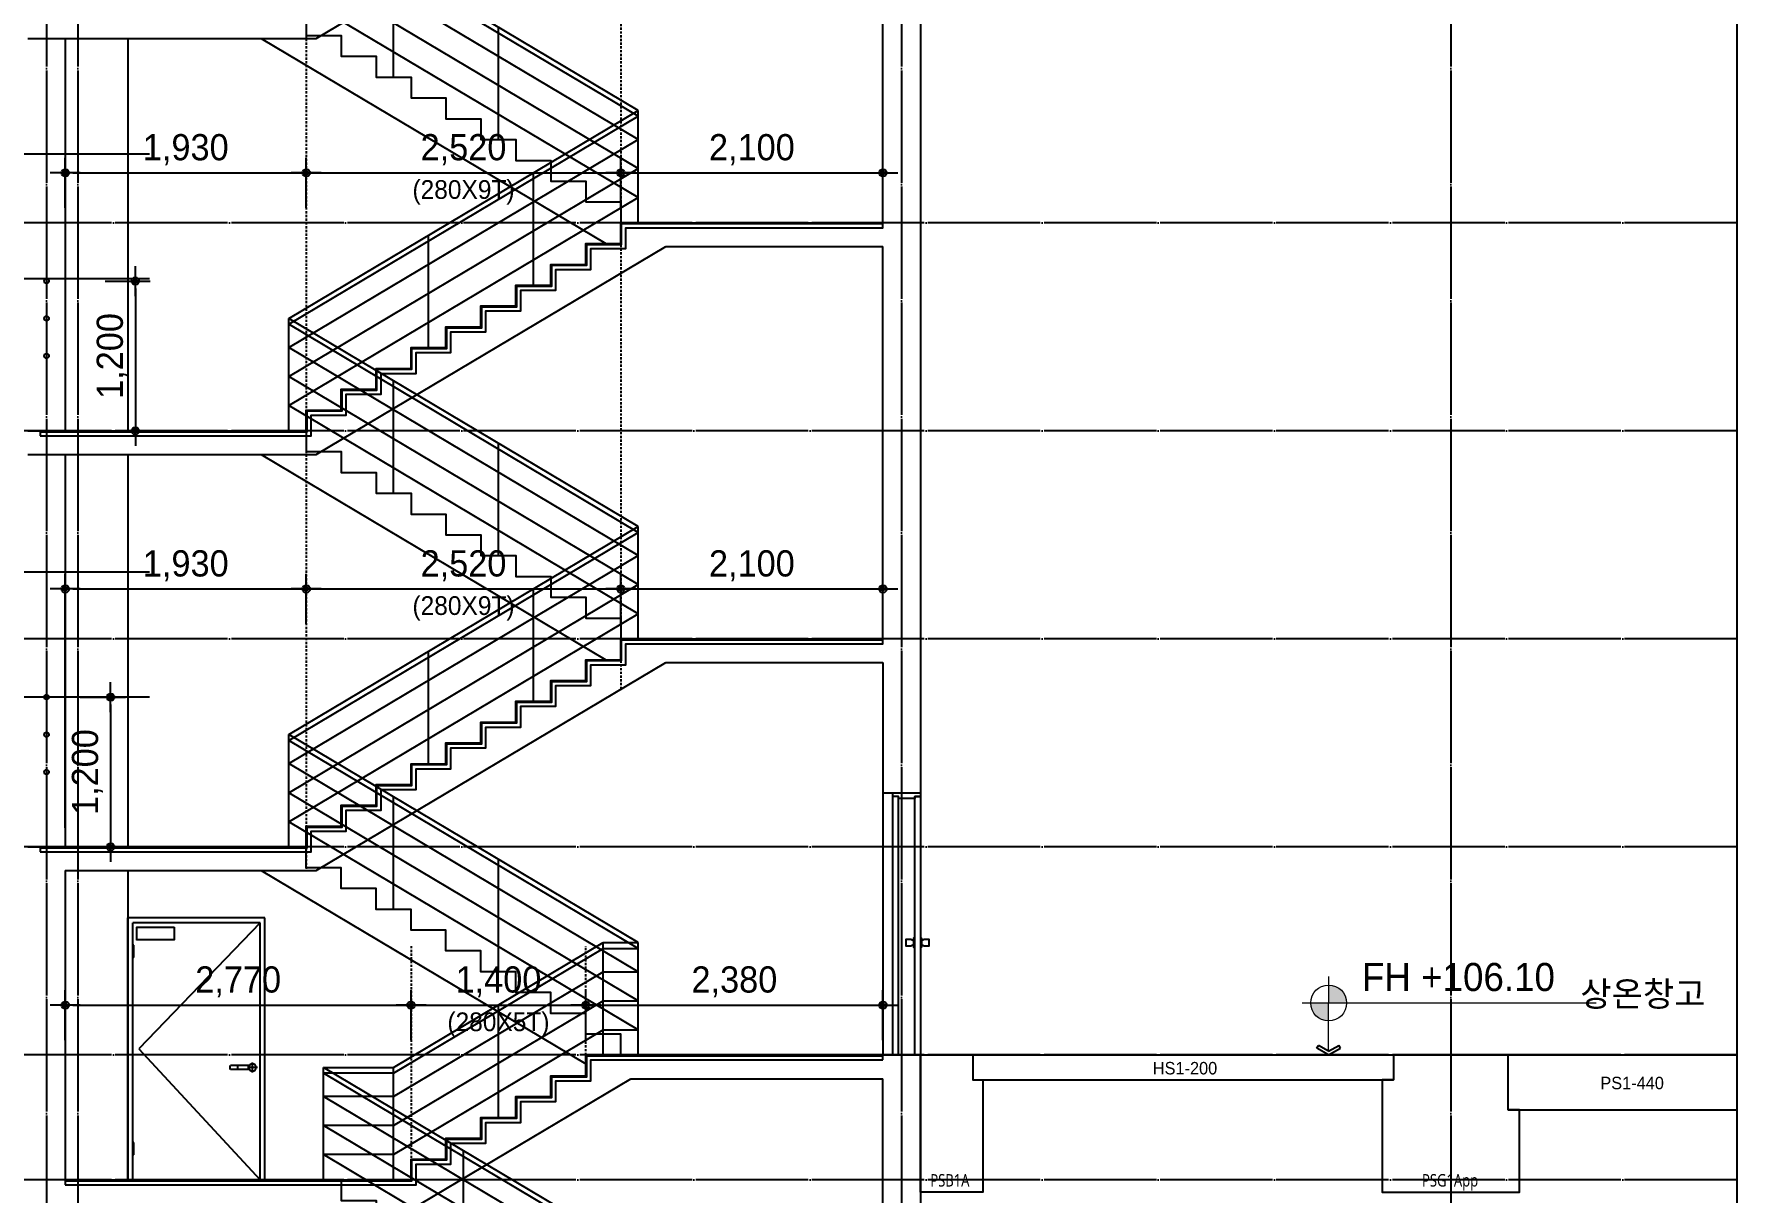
# Model space of a CAD drawing. Header units: millimetres. Extents: x 11948722 to 13111668, y -10771712 to -10232988.
# Drawn here: x 12331905 to 12345546, y -10492809 to -10483525 of the extents above; entities that cross this region are included whole.
import ezdxf
from ezdxf.enums import TextEntityAlignment as Align

# ---------------------------------------------------------------- set-up
doc = ezdxf.new("R2010")
doc.units = ezdxf.units.MM
doc.header["$LTSCALE"] = 150
doc.header["$MEASUREMENT"] = 0
doc.linetypes.add('CEN', pattern=[6.2, 6, -0.1, 0, -0.1])
doc.linetypes.add('Xref-계단단면도$0$H', pattern=[1, 0.6, -0.4])
doc.layers.get('0').update_dxf_attribs({"linetype": 'CONTINUOUS'})
doc.layers.get('Defpoints').update_dxf_attribs({"color": 117, "linetype": 'CONTINUOUS'})
for name, color, linetype in [('A-DOOR', 4, 'CONTINUOUS'), ('A-ELE-8', 8, 'CONTINUOUS'), ('A-중심선', 10, 'CEN'), ('CON-C', 2, 'CONTINUOUS'), ('ELE-06', 6, 'CONTINUOUS'), ('ELE-8', 8, 'CONTINUOUS'), ('WIN 6', 4, 'CONTINUOUS'), ('Xref-계단단면도$0$3 dim0', 7, 'CONTINUOUS'), ('Xref-계단단면도$0$A-CEIL', 6, 'CONTINUOUS'), ('Xref-계단단면도$0$A-DIM', 7, 'CONTINUOUS'), ('Xref-계단단면도$0$A-TEX-SYM', 3, 'CONTINUOUS'), ('Xref-계단단면도$0$DIM', 7, 'CONTINUOUS')]:
    doc.layers.add(name, color=color, linetype=linetype)
doc.layers.add('Xref-계단단면도$0$박스', color=6, linetype='CONTINUOUS', lineweight=15)
doc.styles.get("Standard").update_dxf_attribs({"font": 'NanumGothic.ttf'})
doc.styles.add('Xref-계단단면도$0$나눔고딕 Se', font='')
doc.styles.add('Xref-계단단면도$0$돋움', font='')
doc.styles.add('맑은고딕', font='malgun.ttf')
doc.styles.get('Xref-계단단면도$0$나눔고딕 Se').set_extended_font_data('Dotum')
doc.styles.get('Xref-계단단면도$0$돋움').set_extended_font_data('Dotum')
doc.dimstyles.new('Xref-계단단면도$0$A1-100', dxfattribs={"dimtxt": 3, "dimasz": 1, "dimexe": 2, "dimexo": 2, "dimgap": 1, "dimtad": 1, "dimdec": 0, "dimzin": 12, "dimdsep": 46, "dimlunit": 6, "dimtxsty": 'Xref-계단단면도$0$나눔고딕 Se', "dimblk1": 'Xref-계단단면도$0$DIMDOT', "dimblk2": 'Xref-계단단면도$0$DIMDOT', "dimsah": 1, "dimcen": -1, "dimdle": 2, "dimclrd": 256, "dimclre": 256, "dimclrt": 3, "dimadec": 0, "dimazin": 0, "dimtfac": 1, "dimtdec": 0, "dimtix": 1, "dimtmove": 2, "dimatfit": 3, "dimldrblk": 'Xref-계단단면도$0$DIMDOT', "dimfxl": 1, "dimtvp": 1, "dimtolj": 1, "dimtzin": 12, "dimlwd": -1, "dimlwe": -1, "dimarcsym": 0})

# ---------------------------------------------------------------- blocks, each defined once
blk = doc.blocks.new('A$C52377B3B')
at = {"layer": 'ELE-8', "ltscale": 300}
for p, q in [((-1100, 2100), (0, 2100)), ((-1100, 0), (-1100, 2100)), ((-1060, 2060), (-90, 1050)), ((-1060, 2060), (-40, 2060)), ((-1060, 0), (-1060, 2060)), ((-40, 0), (-40, 2060)), ((0, 0), (0, 2100)), ((-50, 1880), (-40, 1880)), ((-50, 1780), (-50, 1880)), ((-50, 1780), (-40, 1780)), ((-90, 1050), (-1060, 0)), ((-1040, 900), (-960, 900)), ((-1000, 860), (-1000, 940)), ((-974, 915), (-824, 915)), ((-974, 885), (-824, 885)), ((-50, 300), (-40, 300)), ((-50, 200), (-50, 300)), ((-50, 200), (-40, 200)), ((-1100, 0), (0, 0))]:
    blk.add_line(p, q, dxfattribs=at)
blk.add_lwpolyline([(-372, 2023), (-372, 1924, 0.414214), (-371, 1923), (-72, 1923, 0.414214), (-72, 1924), (-72, 2023, 0.414214), (-72, 2023), (-371, 2023, 0.414214)], format="xyb", close=True, dxfattribs=at)
blk.add_circle((-1000, 900), 30, dxfattribs=at)
for start, end in [(150, 210), (330, 30)]:
    blk.add_arc((-850, 900), 30, start, end, dxfattribs=at)
blk = doc.blocks.new('Xref-계단단면도$0$DIMDOT')
at = {"color": 0}
blk.add_line((-2, 0), (2, 0), dxfattribs=at)
for radius in [0.5, 0.25]:
    blk.add_circle((0, 0), radius, dxfattribs=at)
blk = doc.blocks.new('*D1774')
at = {"layer": 'Defpoints', "color": 0, "ltscale": 1200}
for p in [(12345546, -10460204), (12349146, -10460204), (12345546, -10491704)]:
    blk.add_point(p, dxfattribs=at)
at = {"layer": 'Xref-계단단면도$0$3 dim0'}
for p, q in [((12345666, -10460204), (12349266, -10460204)), ((12349146, -10491644), (12349146, -10460264)), ((12345666, -10491704), (12349266, -10491704))]:
    blk.add_line(p, q, dxfattribs=at)
at = {"layer": 'Xref-계단단면도$0$3 dim0', "ltscale": 1200, "xscale": 60, "yscale": 60, "zscale": 60}
for p, rotation in [((12349146, -10460204), 90), ((12349146, -10491704), 270)]:
    blk.add_blockref('Xref-계단단면도$0$DIMDOT', p, dxfattribs=dict(at, rotation=rotation))
at = {"layer": 'Xref-계단단면도$0$3 dim0', "color": 3, "ltscale": 1200, "insert": (12348961, -10475954), "char_height": 210, "attachment_point": 5, "rotation": 90, "style": 'Xref-계단단면도$0$나눔고딕 Se'}
blk.add_mtext('\\A1;31,500', dxfattribs=at)
blk = doc.blocks.new('*D1778')
at = {"layer": 'Defpoints', "color": 0, "ltscale": 1200}
for p in [(12345546, -10491704), (12349146, -10491704), (12345546, -10501704)]:
    blk.add_point(p, dxfattribs=at)
at = {"layer": 'Xref-계단단면도$0$3 dim0'}
for p, q in [((12345666, -10491704), (12349266, -10491704)), ((12349146, -10501644), (12349146, -10491764)), ((12345666, -10501704), (12349266, -10501704))]:
    blk.add_line(p, q, dxfattribs=at)
at = {"layer": 'Xref-계단단면도$0$3 dim0', "ltscale": 1200, "xscale": 60, "yscale": 60, "zscale": 60}
for p, rotation in [((12349146, -10491704), 90), ((12349146, -10501704), 270)]:
    blk.add_blockref('Xref-계단단면도$0$DIMDOT', p, dxfattribs=dict(at, rotation=rotation))
at = {"layer": 'Xref-계단단면도$0$3 dim0', "color": 3, "ltscale": 1200, "insert": (12348961, -10496704), "char_height": 210, "attachment_point": 5, "rotation": 90, "style": 'Xref-계단단면도$0$나눔고딕 Se'}
blk.add_mtext('\\A1;10,000', dxfattribs=at)
blk = doc.blocks.new('*U136')
at = {"layer": 'A-DOOR'}
for p, q in [((-200, 0), (-200, 2070)), ((-155, 0), (-155, 2055)), ((-200, 0), (-25, 0))]:
    blk.add_line(p, q, dxfattribs=at)
for points in [[(10, 2100), (20, 2100), (20, 2070), (-25, 2070), (-25, 2055), (-155, 2055), (-155, 2070), (-200, 2070), (-200, 2100), (-190, 2100)], [(-35, 915), (-55, 925), (-95, 925), (-95, 875), (-55, 875), (-35, 885)], [(-25, 945), (-35, 935), (-35, 865), (-25, 855)], [(20, 945), (30, 935), (30, 865), (20, 855)], [(30, 885), (50, 875), (90, 875), (90, 925), (50, 925), (30, 915)]]:
    blk.add_lwpolyline(points, dxfattribs=at)
blk.add_lwpolyline([(20, 0), (-25, 0), (-25, 2070), (20, 2070)], close=True, dxfattribs=at)
blk = doc.blocks.new('*D1785')
at = {"layer": 'Defpoints', "color": 0, "lineweight": -3, "ltscale": 1200}
for p in [(12334085, -10487970), (12334085, -10488370), (12332155, -10490004)]:
    blk.add_point(p, dxfattribs=at)
at = {"layer": 'Xref-계단단면도$0$3 dim0'}
for p, q in [((12332155, -10489884), (12332155, -10487850)), ((12334085, -10488250), (12334085, -10487850)), ((12332215, -10487970), (12334025, -10487970))]:
    blk.add_line(p, q, dxfattribs=at)
at = {"layer": 'Xref-계단단면도$0$3 dim0', "ltscale": 1200, "xscale": 60, "yscale": 60, "zscale": 60, "rotation": 180}
blk.add_blockref('Xref-계단단면도$0$DIMDOT', (12332155, -10487970), dxfattribs=at)
at = {"layer": 'Xref-계단단면도$0$3 dim0', "ltscale": 1200, "xscale": 60, "yscale": 60, "zscale": 60}
blk.add_blockref('Xref-계단단면도$0$DIMDOT', (12334085, -10487970), dxfattribs=at)
at = {"layer": 'Xref-계단단면도$0$3 dim0', "color": 3, "ltscale": 1200, "insert": (12333120, -10487785), "char_height": 210, "attachment_point": 5, "style": 'Xref-계단단면도$0$나눔고딕 Se'}
blk.add_mtext('\\A1;1,930', dxfattribs=at)
blk = doc.blocks.new('*D1786')
at = {"layer": 'Defpoints', "color": 0, "lineweight": -3, "ltscale": 1200}
for p in [(12334085, -10484637), (12332155, -10485037), (12334085, -10485037)]:
    blk.add_point(p, dxfattribs=at)
at = {"layer": 'Xref-계단단면도$0$3 dim0'}
for p, q in [((12332155, -10484917), (12332155, -10484517)), ((12334085, -10484917), (12334085, -10484517)), ((12332215, -10484637), (12334025, -10484637))]:
    blk.add_line(p, q, dxfattribs=at)
at = {"layer": 'Xref-계단단면도$0$3 dim0', "ltscale": 1200, "xscale": 60, "yscale": 60, "zscale": 60, "rotation": 180}
blk.add_blockref('Xref-계단단면도$0$DIMDOT', (12332155, -10484637), dxfattribs=at)
at = {"layer": 'Xref-계단단면도$0$3 dim0', "ltscale": 1200, "xscale": 60, "yscale": 60, "zscale": 60}
blk.add_blockref('Xref-계단단면도$0$DIMDOT', (12334085, -10484637), dxfattribs=at)
at = {"layer": 'Xref-계단단면도$0$3 dim0', "color": 3, "ltscale": 1200, "insert": (12333120, -10484451), "char_height": 210, "attachment_point": 5, "style": 'Xref-계단단면도$0$나눔고딕 Se'}
blk.add_mtext('\\A1;1,930', dxfattribs=at)
blk = doc.blocks.new('*D1815')
at = {"layer": 'Defpoints', "color": 0, "ltscale": 1200}
for p in [(12336605, -10484637), (12334085, -10485037), (12336605, -10485037)]:
    blk.add_point(p, dxfattribs=at)
at = {"layer": 'Xref-계단단면도$0$3 dim0'}
for p, q in [((12334085, -10484917), (12334085, -10484517)), ((12336605, -10484917), (12336605, -10484517)), ((12334145, -10484637), (12336545, -10484637))]:
    blk.add_line(p, q, dxfattribs=at)
at = {"layer": 'Xref-계단단면도$0$3 dim0', "ltscale": 1200, "xscale": 60, "yscale": 60, "zscale": 60, "rotation": 180}
blk.add_blockref('Xref-계단단면도$0$DIMDOT', (12334085, -10484637), dxfattribs=at)
at = {"layer": 'Xref-계단단면도$0$3 dim0', "ltscale": 1200, "xscale": 60, "yscale": 60, "zscale": 60}
blk.add_blockref('Xref-계단단면도$0$DIMDOT', (12336605, -10484637), dxfattribs=at)
at = {"layer": 'Xref-계단단면도$0$3 dim0', "color": 3, "ltscale": 1200, "char_height": 210, "attachment_point": 5, "style": 'Xref-계단단면도$0$나눔고딕 Se'}
for s, insert in [('\\A1;2,520', (12335345, -10484451)), ('\\H0.714286x;(280X9T)', (12335345, -10484793))]:
    blk.add_mtext(s, dxfattribs=dict(at, insert=insert))
blk = doc.blocks.new('*D1816')
at = {"layer": 'Defpoints', "color": 0, "ltscale": 1200}
for p in [(12338705, -10484637), (12336605, -10485037), (12338705, -10485037)]:
    blk.add_point(p, dxfattribs=at)
at = {"layer": 'Xref-계단단면도$0$3 dim0'}
for p, q in [((12336605, -10484917), (12336605, -10484517)), ((12338705, -10484917), (12338705, -10484517)), ((12336665, -10484637), (12338645, -10484637))]:
    blk.add_line(p, q, dxfattribs=at)
at = {"layer": 'Xref-계단단면도$0$3 dim0', "ltscale": 1200, "xscale": 60, "yscale": 60, "zscale": 60, "rotation": 180}
blk.add_blockref('Xref-계단단면도$0$DIMDOT', (12336605, -10484637), dxfattribs=at)
at = {"layer": 'Xref-계단단면도$0$3 dim0', "ltscale": 1200, "xscale": 60, "yscale": 60, "zscale": 60}
blk.add_blockref('Xref-계단단면도$0$DIMDOT', (12338705, -10484637), dxfattribs=at)
at = {"layer": 'Xref-계단단면도$0$3 dim0', "color": 3, "ltscale": 1200, "insert": (12337655, -10484451), "char_height": 210, "attachment_point": 5, "style": 'Xref-계단단면도$0$나눔고딕 Se'}
blk.add_mtext('\\A1;2,100', dxfattribs=at)
blk = doc.blocks.new('*D1817')
at = {"layer": 'Defpoints', "color": 0, "ltscale": 1200}
for p in [(12336605, -10487970), (12334085, -10488370), (12336605, -10488370)]:
    blk.add_point(p, dxfattribs=at)
at = {"layer": 'Xref-계단단면도$0$3 dim0'}
for p, q in [((12334085, -10488250), (12334085, -10487850)), ((12336605, -10488250), (12336605, -10487850)), ((12334145, -10487970), (12336545, -10487970))]:
    blk.add_line(p, q, dxfattribs=at)
at = {"layer": 'Xref-계단단면도$0$3 dim0', "ltscale": 1200, "xscale": 60, "yscale": 60, "zscale": 60, "rotation": 180}
blk.add_blockref('Xref-계단단면도$0$DIMDOT', (12334085, -10487970), dxfattribs=at)
at = {"layer": 'Xref-계단단면도$0$3 dim0', "ltscale": 1200, "xscale": 60, "yscale": 60, "zscale": 60}
blk.add_blockref('Xref-계단단면도$0$DIMDOT', (12336605, -10487970), dxfattribs=at)
at = {"layer": 'Xref-계단단면도$0$3 dim0', "color": 3, "ltscale": 1200, "char_height": 210, "attachment_point": 5, "style": 'Xref-계단단면도$0$나눔고딕 Se'}
for s, insert in [('\\A1;2,520', (12335345, -10487785)), ('\\H0.714286x;(280X9T)', (12335345, -10488126))]:
    blk.add_mtext(s, dxfattribs=dict(at, insert=insert))
blk = doc.blocks.new('*D1818')
at = {"layer": 'Defpoints', "color": 0, "ltscale": 1200}
for p in [(12338705, -10487970), (12336605, -10488370), (12338705, -10488370)]:
    blk.add_point(p, dxfattribs=at)
at = {"layer": 'Xref-계단단면도$0$3 dim0'}
for p, q in [((12336605, -10488250), (12336605, -10487850)), ((12338705, -10488250), (12338705, -10487850)), ((12336665, -10487970), (12338645, -10487970))]:
    blk.add_line(p, q, dxfattribs=at)
at = {"layer": 'Xref-계단단면도$0$3 dim0', "ltscale": 1200, "xscale": 60, "yscale": 60, "zscale": 60, "rotation": 180}
blk.add_blockref('Xref-계단단면도$0$DIMDOT', (12336605, -10487970), dxfattribs=at)
at = {"layer": 'Xref-계단단면도$0$3 dim0', "ltscale": 1200, "xscale": 60, "yscale": 60, "zscale": 60}
blk.add_blockref('Xref-계단단면도$0$DIMDOT', (12338705, -10487970), dxfattribs=at)
at = {"layer": 'Xref-계단단면도$0$3 dim0', "color": 3, "ltscale": 1200, "insert": (12337655, -10487785), "char_height": 210, "attachment_point": 5, "style": 'Xref-계단단면도$0$나눔고딕 Se'}
blk.add_mtext('\\A1;2,100', dxfattribs=at)
blk = doc.blocks.new('*D1824')
at = {"layer": 'Defpoints', "color": 0, "ltscale": 1200}
for p in [(12334925, -10491304), (12332155, -10491704), (12334925, -10491704)]:
    blk.add_point(p, dxfattribs=at)
at = {"layer": 'Xref-계단단면도$0$3 dim0'}
for p, q in [((12332155, -10491584), (12332155, -10491184)), ((12334925, -10491584), (12334925, -10491184)), ((12332215, -10491304), (12334865, -10491304))]:
    blk.add_line(p, q, dxfattribs=at)
at = {"layer": 'Xref-계단단면도$0$3 dim0', "ltscale": 1200, "xscale": 60, "yscale": 60, "zscale": 60, "rotation": 180}
blk.add_blockref('Xref-계단단면도$0$DIMDOT', (12332155, -10491304), dxfattribs=at)
at = {"layer": 'Xref-계단단면도$0$3 dim0', "ltscale": 1200, "xscale": 60, "yscale": 60, "zscale": 60}
blk.add_blockref('Xref-계단단면도$0$DIMDOT', (12334925, -10491304), dxfattribs=at)
at = {"layer": 'Xref-계단단면도$0$3 dim0', "color": 3, "ltscale": 1200, "insert": (12333540, -10491118), "char_height": 210, "attachment_point": 5, "style": 'Xref-계단단면도$0$나눔고딕 Se'}
blk.add_mtext('\\A1;2,770', dxfattribs=at)
blk = doc.blocks.new('*D1825')
at = {"layer": 'Defpoints', "color": 0, "ltscale": 1200}
for p in [(12336325, -10491304), (12334925, -10491704), (12336325, -10491704)]:
    blk.add_point(p, dxfattribs=at)
at = {"layer": 'Xref-계단단면도$0$3 dim0'}
for p, q in [((12334925, -10491584), (12334925, -10491184)), ((12336325, -10491584), (12336325, -10491184)), ((12334985, -10491304), (12336265, -10491304))]:
    blk.add_line(p, q, dxfattribs=at)
at = {"layer": 'Xref-계단단면도$0$3 dim0', "ltscale": 1200, "xscale": 60, "yscale": 60, "zscale": 60, "rotation": 180}
blk.add_blockref('Xref-계단단면도$0$DIMDOT', (12334925, -10491304), dxfattribs=at)
at = {"layer": 'Xref-계단단면도$0$3 dim0', "ltscale": 1200, "xscale": 60, "yscale": 60, "zscale": 60}
blk.add_blockref('Xref-계단단면도$0$DIMDOT', (12336325, -10491304), dxfattribs=at)
at = {"layer": 'Xref-계단단면도$0$3 dim0', "color": 3, "ltscale": 1200, "char_height": 210, "attachment_point": 5, "style": 'Xref-계단단면도$0$나눔고딕 Se'}
for s, insert in [('\\A1;1,400', (12335625, -10491118)), ('\\H0.714286x;(280X5T)', (12335625, -10491460))]:
    blk.add_mtext(s, dxfattribs=dict(at, insert=insert))
blk = doc.blocks.new('*D1826')
at = {"layer": 'Defpoints', "color": 0, "ltscale": 1200}
for p in [(12338705, -10491304), (12336325, -10491704), (12338705, -10491704)]:
    blk.add_point(p, dxfattribs=at)
at = {"layer": 'Xref-계단단면도$0$3 dim0'}
for p, q in [((12336325, -10491584), (12336325, -10491184)), ((12338705, -10491584), (12338705, -10491184)), ((12336385, -10491304), (12338645, -10491304))]:
    blk.add_line(p, q, dxfattribs=at)
at = {"layer": 'Xref-계단단면도$0$3 dim0', "ltscale": 1200, "xscale": 60, "yscale": 60, "zscale": 60, "rotation": 180}
blk.add_blockref('Xref-계단단면도$0$DIMDOT', (12336325, -10491304), dxfattribs=at)
at = {"layer": 'Xref-계단단면도$0$3 dim0', "ltscale": 1200, "xscale": 60, "yscale": 60, "zscale": 60}
blk.add_blockref('Xref-계단단면도$0$DIMDOT', (12338705, -10491304), dxfattribs=at)
at = {"layer": 'Xref-계단단면도$0$3 dim0', "color": 3, "ltscale": 1200, "insert": (12337515, -10491118), "char_height": 210, "attachment_point": 5, "style": 'Xref-계단단면도$0$나눔고딕 Se'}
blk.add_mtext('\\A1;2,380', dxfattribs=at)
blk = doc.blocks.new('Xref-계단단면도$0$arrow1')
for p, q in [((0, 0), (0.286, 0.501)), ((0, 0), (0.286, -0.501)), ((0.165, 0), (0.41, 0.429)), ((0.165, 0), (0.41, -0.429)), ((0.286, 0.501), (0.41, 0.43)), ((0.286, -0.501), (0.41, -0.43))]:
    blk.add_line(p, q)
blk = doc.blocks.new('*D1852')
at = {"layer": 'Defpoints', "color": 0, "ltscale": 1200}
for p in [(12332155, -10488837), (12332155, -10490037), (12332518, -10490037)]:
    blk.add_point(p, dxfattribs=at)
at = {"layer": 'Xref-계단단면도$0$3 dim0'}
for p, q in [((12332275, -10488837), (12332638, -10488837)), ((12332518, -10488897), (12332518, -10489977)), ((12332275, -10490037), (12332638, -10490037))]:
    blk.add_line(p, q, dxfattribs=at)
at = {"layer": 'Xref-계단단면도$0$3 dim0', "ltscale": 1200, "xscale": 60, "yscale": 60, "zscale": 60}
for p, rotation in [((12332518, -10488837), 90), ((12332518, -10490037), 270)]:
    blk.add_blockref('Xref-계단단면도$0$DIMDOT', p, dxfattribs=dict(at, rotation=rotation))
at = {"layer": 'Xref-계단단면도$0$3 dim0', "color": 3, "ltscale": 1200, "insert": (12332332, -10489437), "char_height": 210, "attachment_point": 5, "rotation": 90, "style": 'Xref-계단단면도$0$나눔고딕 Se'}
blk.add_mtext('\\A1;1,200', dxfattribs=at)
blk = doc.blocks.new('*D1853')
at = {"layer": 'Defpoints', "color": 0, "ltscale": 1200}
for p in [(12332353, -10485504), (12332353, -10486704), (12332716, -10486704)]:
    blk.add_point(p, dxfattribs=at)
at = {"layer": 'Xref-계단단면도$0$3 dim0'}
for p, q in [((12332473, -10485504), (12332836, -10485504)), ((12332716, -10485564), (12332716, -10486644)), ((12332473, -10486704), (12332836, -10486704))]:
    blk.add_line(p, q, dxfattribs=at)
at = {"layer": 'Xref-계단단면도$0$3 dim0', "ltscale": 1200, "xscale": 60, "yscale": 60, "zscale": 60}
for p, rotation in [((12332716, -10485504), 90), ((12332716, -10486704), 270)]:
    blk.add_blockref('Xref-계단단면도$0$DIMDOT', p, dxfattribs=dict(at, rotation=rotation))
at = {"layer": 'Xref-계단단면도$0$3 dim0', "color": 3, "ltscale": 1200, "insert": (12332531, -10486104), "char_height": 210, "attachment_point": 5, "rotation": 90, "style": 'Xref-계단단면도$0$나눔고딕 Se'}
blk.add_mtext('\\A1;1,200', dxfattribs=at)
blk = doc.blocks.new('PSB1A')
at = {"layer": 'CON-C', "ltscale": 1200, "flags": 128}
blk.add_lwpolyline([(-250, 0), (-250, 1100), (170, 1100), (170, 900), (250, 900), (250, 0)], close=True, dxfattribs=at)
at = {"layer": 'Defpoints', "width": 0.8}
blk.add_text('PSB1A', height=99.8, dxfattribs=at).set_placement((-170, 96), align=Align.MIDDLE_LEFT)
blk = doc.blocks.new('PSG1App')
at = {"layer": 'CON-C', "ltscale": 1200, "flags": 128}
blk.add_lwpolyline([(-460, 1100), (-460, 900), (-550, 900), (-550, 0), (550, 0), (550, 660), (460, 660), (460, 1100)], close=True, dxfattribs=at)
at = {"layer": 'Defpoints', "color": 1, "width": 0.8}
blk.add_text('PSG1App', height=99.8, dxfattribs=at).set_placement((-231, 96), align=Align.MIDDLE_LEFT)

msp = doc.modelspace()

# ---------------------------------------------------------------- hatches: boundary and pattern name
at = {"layer": 'Xref-계단단면도$0$박스', "ltscale": 0.1}
h = msp.add_hatch(dxfattribs=at)
h.set_pattern_fill('ANSI31', color=256, scale=0.179786)
h.set_pattern_definition([(45, (-45126.2712, 72459.25746), (-0.015890984760856, 0.015890984760856), [])])
h.paths.add_polyline_path([(12342275.6, -10491143), (12342275.6, -10491286.8), (12342419.4, -10491286.8, 0.4142136)])
h.paths.add_polyline_path([(12342275.6, -10491286.8), (12342131.7, -10491286.8, 0.4142136), (12342275.6, -10491430.7)])

# ---------------------------------------------------------------- linework, layer by layer
at = {"layer": 'A-ELE-8'}
msp.add_line((12338704.7, -10489603.5), (12338704.7, -10491703.5), dxfattribs=at)
at = {"layer": 'A-중심선'}
for p, q in [((12332004.7, -10458703.5), (12332004.7, -10505384.5)), ((12332254.7, -10458703.5), (12332254.7, -10505384.5)), ((12338854.7, -10458703.5), (12338854.7, -10505384.5)), ((12343254.7, -10458703.5), (12343254.7, -10505384.5)), ((12345546.5, -10485036.9), (12327920.5, -10485036.9)), ((12345546.5, -10486703.5), (12327920.5, -10486703.5)), ((12345546.5, -10488370.2), (12327920.5, -10488370.2)), ((12345546.5, -10490036.9), (12327920.5, -10490036.9)), ((12345546.5, -10491703.5), (12327920.5, -10491703.5)), ((12345546.5, -10492703.5), (12327920.5, -10492703.5))]:
    msp.add_line(p, q, dxfattribs=at)
at = {"layer": 'CON-C', "ltscale": 1200}
for p, q in [((12334165.9, -10483560.2), (12336965.9, -10481893.5)), ((12339004.7, -10481853.5), (12339004.7, -10489603.5)), ((12331854.7, -10483560.2), (12334165.9, -10483560.2)), ((12334165.9, -10486893.5), (12336965.9, -10485226.9)), ((12336965.9, -10485226.9), (12338704.7, -10485226.9)), ((12331854.7, -10486703.5), (12331954.7, -10486703.5)), ((12331954.7, -10486703.5), (12331954.7, -10486743.5)), ((12331854.7, -10486893.5), (12334165.9, -10486893.5)), ((12334165.9, -10490226.9), (12336965.9, -10488560.2)), ((12336965.9, -10488560.2), (12338704.7, -10488560.2)), ((12338704.7, -10488560.2), (12338704.7, -10489603.5)), ((12338704.7, -10489603.5), (12339004.7, -10489603.5)), ((12331854.7, -10490036.9), (12331954.7, -10490036.9)), ((12331954.7, -10490036.9), (12331954.7, -10490076.9)), ((12332154.7, -10490226.9), (12332154.7, -10492743.5)), ((12332154.7, -10490226.9), (12334165.9, -10490226.9)), ((12339004.7, -10491703.5), (12339004.7, -10499603.5)), ((12339424.7, -10491703.5), (12345546.5, -10491703.5)), ((12335005.9, -10492893.5), (12336685.9, -10491893.5)), ((12336685.9, -10491893.5), (12338704.7, -10491893.5)), ((12338704.7, -10494076.9), (12338704.7, -10491893.5)), ((12339424.7, -10491903.5), (12342794.7, -10491903.5)), ((12343714.7, -10492143.5), (12345546.5, -10492143.5))]:
    msp.add_line(p, q, dxfattribs=at)
at = {"layer": 'CON-C', "ltscale": 1200, "flags": 128}
for points in [[(12331954.7, -10486743.5), (12334124.7, -10486743.5), (12334124.7, -10486576.9), (12334404.7, -10486576.9), (12334404.7, -10486410.2), (12334684.7, -10486410.2), (12334684.7, -10486243.5), (12334964.7, -10486243.5), (12334964.7, -10486076.9), (12335244.7, -10486076.9), (12335244.7, -10485910.2), (12335524.7, -10485910.2), (12335524.7, -10485743.5), (12335804.7, -10485743.5), (12335804.7, -10485576.9), (12336084.7, -10485576.9), (12336084.7, -10485410.2), (12336364.7, -10485410.2), (12336364.7, -10485243.5), (12336644.7, -10485243.5), (12336644.7, -10485076.9), (12338704.7, -10485076.9), (12338704.7, -10481893.5)], [(12331954.7, -10490076.9), (12334124.7, -10490076.9), (12334124.7, -10489910.2), (12334404.7, -10489910.2), (12334404.7, -10489743.5), (12334684.7, -10489743.5), (12334684.7, -10489576.9), (12334964.7, -10489576.9), (12334964.7, -10489410.2), (12335244.7, -10489410.2), (12335244.7, -10489243.5), (12335524.7, -10489243.5), (12335524.7, -10489076.9), (12335804.7, -10489076.9), (12335804.7, -10488910.2), (12336084.7, -10488910.2), (12336084.7, -10488743.5), (12336364.7, -10488743.5), (12336364.7, -10488576.9), (12336644.7, -10488576.9), (12336644.7, -10488410.2), (12338704.7, -10488410.2), (12338704.7, -10485226.9)], [(12332154.7, -10492743.5), (12334964.7, -10492743.5), (12334964.7, -10492576.9), (12335244.7, -10492576.9), (12335244.7, -10492410.2), (12335524.7, -10492410.2), (12335524.7, -10492243.5), (12335804.7, -10492243.5), (12335804.7, -10492076.9), (12336084.7, -10492076.9), (12336084.7, -10491910.2), (12336364.7, -10491910.2), (12336364.7, -10491743.5), (12338704.7, -10491743.5)]]:
    msp.add_lwpolyline(points, dxfattribs=at)
at = {"layer": 'CON-C', "ltscale": 1200}
msp.add_lwpolyline([(12338704.7, -10491743.5), (12338704.7, -10491703.5), (12339004.7, -10491703.5)], dxfattribs=at)
at = {"layer": 'Defpoints', "ltscale": 0.3}
for p, q in [((12332829.8, -10484486.9), (12330813.9, -10484486.9)), ((12332829.8, -10485486.9), (12330813.9, -10485486.9)), ((12332829.8, -10487836.9), (12330813.9, -10487836.9)), ((12332829.8, -10488836.9), (12330813.9, -10488836.9))]:
    msp.add_line(p, q, dxfattribs=at)
at = {"layer": 'Defpoints', "ltscale": 1200}
msp.add_lwpolyline([(12327920.5, -10458703.5), (12345546.5, -10458703.5), (12345546.5, -10505848.4), (12327920.5, -10505848.4)], close=True, dxfattribs=at)
at = {"layer": 'ELE-06'}
for p, q in [((12332154.7, -10483560.2), (12332154.7, -10486703.5)), ((12332154.7, -10486893.5), (12332154.7, -10490036.9))]:
    msp.add_line(p, q, dxfattribs=at)
at = {"layer": 'ELE-8', "ltscale": 300}
for p, q in [((12336744.7, -10484136.9), (12333944.7, -10482470.2)), ((12336744.7, -10484183.4), (12333944.7, -10482516.7)), ((12336744.7, -10484369.6), (12333944.7, -10482702.9)), ((12336744.7, -10484602.4), (12333944.7, -10482935.7)), ((12334784.7, -10483870.2), (12334784.7, -10482970.2)), ((12336744.7, -10484835.1), (12333944.7, -10483168.4)), ((12335624.7, -10484370.2), (12335624.7, -10483470.2)), ((12336744.7, -10485036.9), (12336744.7, -10484136.9)), ((12336744.7, -10487470.2), (12333944.7, -10485803.5)), ((12333944.7, -10486703.5), (12333944.7, -10485803.5)), ((12336744.7, -10487516.7), (12333944.7, -10485850.1)), ((12336744.7, -10487702.9), (12333944.7, -10486036.3)), ((12336744.7, -10487935.7), (12333944.7, -10486269)), ((12334784.7, -10487203.5), (12334784.7, -10486303.5)), ((12336744.7, -10488168.4), (12333944.7, -10486501.8)), ((12335624.7, -10487703.5), (12335624.7, -10486803.5)), ((12336744.7, -10488370.2), (12336744.7, -10487470.2)), ((12336744.7, -10490803.5), (12333944.7, -10489136.9)), ((12333944.7, -10490036.9), (12333944.7, -10489136.9)), ((12336744.7, -10490850.1), (12333944.7, -10489183.4)), ((12336744.7, -10491036.3), (12333944.7, -10489369.6)), ((12336744.7, -10491269), (12333944.7, -10489602.4)), ((12334784.7, -10490536.9), (12334784.7, -10489636.9)), ((12336744.7, -10491501.8), (12333944.7, -10489835.1)), ((12335624.7, -10491036.9), (12335624.7, -10490136.9)), ((12336744.7, -10491703.5), (12336744.7, -10490803.5)), ((12336464.7, -10493136.9), (12334224.7, -10491803.5)), ((12336464.7, -10493183.4), (12334224.7, -10491850.1)), ((12336464.7, -10493369.6), (12334224.7, -10492036.3)), ((12336464.7, -10493602.4), (12334224.7, -10492269)), ((12336464.7, -10493835.1), (12334224.7, -10492501.8)), ((12335344.7, -10493370.2), (12335344.7, -10492470.2))]:
    msp.add_line(p, q, dxfattribs=at)
at = {"layer": 'ELE-8', "ltscale": 1200}
for p, q in [((12333723.4, -10483560.2), (12336484.2, -10485203.5)), ((12333723.4, -10486893.5), (12336484.2, -10488536.9)), ((12333723.4, -10490226.9), (12336324.7, -10491775.2))]:
    msp.add_line(p, q, dxfattribs=at)
at = {"layer": 'ELE-8', "ltscale": 300, "flags": 128}
for points in [[(12332654.7, -10483370.2), (12334084.7, -10483370.2), (12334084.7, -10483536.9), (12334364.7, -10483536.9), (12334364.7, -10483703.5), (12334644.7, -10483703.5), (12334644.7, -10483870.2), (12334924.7, -10483870.2), (12334924.7, -10484036.9), (12335204.7, -10484036.9), (12335204.7, -10484203.5), (12335484.7, -10484203.5), (12335484.7, -10484370.2), (12335764.7, -10484370.2), (12335764.7, -10484536.9), (12336044.7, -10484536.9), (12336044.7, -10484703.5), (12336324.7, -10484703.5), (12336324.7, -10484870.2), (12336604.7, -10484870.2), (12336604.7, -10485036.9), (12338704.7, -10485036.9)], [(12332654.7, -10486703.5), (12334084.7, -10486703.5), (12334084.7, -10486870.2), (12334364.7, -10486870.2), (12334364.7, -10487036.9), (12334644.7, -10487036.9), (12334644.7, -10487203.5), (12334924.7, -10487203.5), (12334924.7, -10487370.2), (12335204.7, -10487370.2), (12335204.7, -10487536.9), (12335484.7, -10487536.9), (12335484.7, -10487703.5), (12335764.7, -10487703.5), (12335764.7, -10487870.2), (12336044.7, -10487870.2), (12336044.7, -10488036.9), (12336324.7, -10488036.9), (12336324.7, -10488203.5), (12336604.7, -10488203.5), (12336604.7, -10488370.2), (12338704.7, -10488370.2)], [(12338704.7, -10491703.5), (12336604.7, -10491703.5), (12336604.7, -10491536.9), (12336324.7, -10491536.9), (12336324.7, -10491370.2), (12336044.7, -10491370.2), (12336044.7, -10491203.5), (12335764.7, -10491203.5), (12335764.7, -10491036.9), (12335484.7, -10491036.9), (12335484.7, -10490870.2), (12335204.7, -10490870.2), (12335204.7, -10490703.5), (12334924.7, -10490703.5), (12334924.7, -10490536.9), (12334644.7, -10490536.9), (12334644.7, -10490370.2), (12334364.7, -10490370.2), (12334364.7, -10490203.5), (12334084.7, -10490203.5), (12334084.7, -10490036.9), (12332654.7, -10490036.9)], [(12332654.7, -10492703.5), (12334084.7, -10492703.5), (12334364.7, -10492703.5), (12334364.7, -10492870.2), (12334644.7, -10492870.2), (12334644.7, -10493036.9), (12334924.7, -10493036.9), (12334924.7, -10493203.5), (12335204.7, -10493203.5), (12335204.7, -10493370.2), (12335484.7, -10493370.2), (12335484.7, -10493536.9), (12335764.7, -10493536.9), (12335764.7, -10493703.5), (12336044.7, -10493703.5), (12336044.7, -10493870.2), (12336324.7, -10493870.2), (12336324.7, -10494036.9), (12338704.7, -10494036.9)]]:
    msp.add_lwpolyline(points, dxfattribs=at)
at = {"layer": 'WIN 6', "color": 8}
for p, q in [((12332654.7, -10483560.2), (12332654.7, -10486703.5)), ((12332654.7, -10486893.5), (12332654.7, -10490036.9)), ((12332654.7, -10490226.9), (12332654.7, -10492703.5))]:
    msp.add_line(p, q, dxfattribs=at)
at = {"layer": 'Xref-계단단면도$0$A-CEIL', "ltscale": 1200}
for p, q in [((12333944.7, -10485803.5), (12336744.7, -10484136.9)), ((12333944.7, -10485850.1), (12336744.7, -10484183.4)), ((12336744.7, -10485036.9), (12336744.7, -10484136.9)), ((12333944.7, -10486036.3), (12336744.7, -10484369.6)), ((12333944.7, -10486269), (12336744.7, -10484602.4)), ((12335904.7, -10485536.9), (12335904.7, -10484636.9)), ((12333944.7, -10486501.8), (12336744.7, -10484835.1)), ((12335064.7, -10486036.9), (12335064.7, -10485136.9)), ((12333944.7, -10486703.5), (12333944.7, -10485803.5)), ((12333944.7, -10489136.9), (12336744.7, -10487470.2)), ((12333944.7, -10489183.4), (12336744.7, -10487516.7)), ((12336744.7, -10488370.2), (12336744.7, -10487470.2)), ((12333944.7, -10489369.6), (12336744.7, -10487702.9)), ((12333944.7, -10489602.4), (12336744.7, -10487935.7)), ((12335904.7, -10488870.2), (12335904.7, -10487970.2)), ((12333944.7, -10489835.1), (12336744.7, -10488168.4)), ((12335064.7, -10489370.2), (12335064.7, -10488470.2)), ((12333944.7, -10490036.9), (12333944.7, -10489136.9)), ((12334784.7, -10491803.5), (12336464.7, -10490803.5)), ((12336464.7, -10491703.5), (12336464.7, -10490803.5)), ((12336464.7, -10490803.5), (12336744.7, -10490803.5)), ((12336744.7, -10491703.5), (12336744.7, -10490803.5)), ((12334784.7, -10491850.1), (12336464.7, -10490850.1)), ((12336464.7, -10490850.1), (12336744.7, -10490850.1)), ((12334784.7, -10492036.3), (12336464.7, -10491036.3)), ((12336464.7, -10491036.3), (12336744.7, -10491036.3)), ((12334784.7, -10492269), (12336464.7, -10491269)), ((12335624.7, -10492203.5), (12335624.7, -10491303.5)), ((12336464.7, -10491269), (12336744.7, -10491269)), ((12334784.7, -10492501.8), (12336464.7, -10491501.8)), ((12336464.7, -10491501.8), (12336744.7, -10491501.8)), ((12334224.7, -10492703.5), (12334224.7, -10491803.5)), ((12334224.7, -10491803.5), (12334784.7, -10491803.5)), ((12334784.7, -10491850.1), (12334224.7, -10491850.1)), ((12334784.7, -10492703.5), (12334784.7, -10491803.5)), ((12334784.7, -10492036.3), (12334224.7, -10492036.3)), ((12334784.7, -10492269), (12334224.7, -10492269)), ((12334784.7, -10492501.8), (12334224.7, -10492501.8))]:
    msp.add_line(p, q, dxfattribs=at)
at = {"layer": 'Xref-계단단면도$0$A-CEIL', "ltscale": 1200, "flags": 128}
for points in [[(12331954.7, -10486703.5), (12334084.7, -10486703.5), (12334084.7, -10486536.9), (12334364.7, -10486536.9), (12334364.7, -10486370.2), (12334644.7, -10486370.2), (12334644.7, -10486203.5), (12334924.7, -10486203.5), (12334924.7, -10486036.9), (12335204.7, -10486036.9), (12335204.7, -10485870.2), (12335484.7, -10485870.2), (12335484.7, -10485703.5), (12335764.7, -10485703.5), (12335764.7, -10485536.9), (12336044.7, -10485536.9), (12336044.7, -10485370.2), (12336324.7, -10485370.2), (12336324.7, -10485203.5), (12336604.7, -10485203.5), (12336604.7, -10485036.9), (12338704.7, -10485036.9)], [(12331954.7, -10486710.5), (12334091.7, -10486710.5), (12334091.7, -10486543.9), (12334371.7, -10486543.9), (12334371.7, -10486377.2), (12334651.7, -10486377.2), (12334651.7, -10486210.5), (12334931.7, -10486210.5), (12334931.7, -10486043.9), (12335211.7, -10486043.9), (12335211.7, -10485877.2), (12335491.7, -10485877.2), (12335491.7, -10485710.5), (12335771.7, -10485710.5), (12335771.7, -10485543.9), (12336051.7, -10485543.9), (12336051.7, -10485377.2), (12336331.7, -10485377.2), (12336331.7, -10485210.5), (12336611.7, -10485210.5), (12336611.7, -10485043.9), (12338704.7, -10485043.9)], [(12331954.7, -10490036.9), (12334084.7, -10490036.9), (12334084.7, -10489870.2), (12334364.7, -10489870.2), (12334364.7, -10489703.5), (12334644.7, -10489703.5), (12334644.7, -10489536.9), (12334924.7, -10489536.9), (12334924.7, -10489370.2), (12335204.7, -10489370.2), (12335204.7, -10489203.5), (12335484.7, -10489203.5), (12335484.7, -10489036.9), (12335764.7, -10489036.9), (12335764.7, -10488870.2), (12336044.7, -10488870.2), (12336044.7, -10488703.5), (12336324.7, -10488703.5), (12336324.7, -10488536.9), (12336604.7, -10488536.9), (12336604.7, -10488370.2), (12338704.7, -10488370.2)], [(12331954.7, -10490043.9), (12334091.7, -10490043.9), (12334091.7, -10489877.2), (12334371.7, -10489877.2), (12334371.7, -10489710.5), (12334651.7, -10489710.5), (12334651.7, -10489543.9), (12334931.7, -10489543.9), (12334931.7, -10489377.2), (12335211.7, -10489377.2), (12335211.7, -10489210.5), (12335491.7, -10489210.5), (12335491.7, -10489043.9), (12335771.7, -10489043.9), (12335771.7, -10488877.2), (12336051.7, -10488877.2), (12336051.7, -10488710.5), (12336331.7, -10488710.5), (12336331.7, -10488543.9), (12336611.7, -10488543.9), (12336611.7, -10488377.2), (12338704.7, -10488377.2)], [(12332154.7, -10492703.5), (12334924.7, -10492703.5), (12334924.7, -10492536.9), (12335204.7, -10492536.9), (12335204.7, -10492370.2), (12335484.7, -10492370.2), (12335484.7, -10492203.5), (12335764.7, -10492203.5), (12335764.7, -10492036.9), (12336044.7, -10492036.9), (12336044.7, -10491870.2), (12336324.7, -10491870.2), (12336324.7, -10491703.5), (12338704.7, -10491703.5)], [(12332154.7, -10492710.5), (12334931.7, -10492710.5), (12334931.7, -10492543.9), (12335211.7, -10492543.9), (12335211.7, -10492377.2), (12335491.7, -10492377.2), (12335491.7, -10492210.5), (12335771.7, -10492210.5), (12335771.7, -10492043.9), (12336051.7, -10492043.9), (12336051.7, -10491877.2), (12336331.7, -10491877.2), (12336331.7, -10491710.5), (12338704.7, -10491710.5)]]:
    msp.add_lwpolyline(points, dxfattribs=at)
at = {"layer": 'Xref-계단단면도$0$A-CEIL', "ltscale": 1200}
for centre in [(12332004.7, -10485503.5), (12332004.7, -10485803.5), (12332004.7, -10486103.5), (12332004.7, -10488836.9), (12332004.7, -10489136.9), (12332004.7, -10489436.9)]:
    msp.add_circle(centre, 19, dxfattribs=at)
at = {"layer": 'Xref-계단단면도$0$A-DIM', "color": 135, "linetype": 'Xref-계단단면도$0$H', "ltscale": 0.2}
for p, q in [((12334084.7, -10466703.5), (12334084.7, -10490226.9)), ((12336604.7, -10466703.5), (12336604.7, -10488775.2)), ((12334924.7, -10490830.5), (12334924.7, -10492703.5)), ((12336324.7, -10491703.5), (12336324.7, -10490830.5))]:
    msp.add_line(p, q, dxfattribs=at)
at = {"layer": 'Xref-계단단면도$0$박스', "ltscale": 0.1}
for p, q in [((12342275.6, -10491074.6), (12342275.6, -10491286.8)), ((12342063.3, -10491286.8), (12344417.5, -10491286.8)), ((12342275.6, -10491672.7), (12342275.6, -10491286.8))]:
    msp.add_line(p, q, dxfattribs=at)
msp.add_circle((12342275.6, -10491286.8), 143.8, dxfattribs=at)

# ---------------------------------------------------------------- block references
at = {"layer": 'A-DOOR'}
msp.add_blockref('*U136', (12338984.7, -10491703.5, 94135), dxfattribs=at)
at = {"layer": 'CON-C', "ltscale": 1200, "xscale": -1}
msp.add_blockref('A$C52377B3B', (12332654.7, -10492703.5), dxfattribs=at)
at = {"layer": 'CON-C', "ltscale": 1200}
for name, p in [('PSB1A', (12339254.7, -10492803.5)), ('PSG1App', (12343254.7, -10492803.5))]:
    msp.add_blockref(name, p, dxfattribs=at)
at = {"layer": 'Xref-계단단면도$0$DIM', "ltscale": 0.1, "xscale": 187.5, "yscale": 187.5, "zscale": 187.5, "rotation": 90.00000000000001}
msp.add_blockref('Xref-계단단면도$0$arrow1', (12342275.6, -10491703.5), dxfattribs=at)

# ---------------------------------------------------------------- texts
at = {"layer": 'Defpoints', "style": '맑은고딕'}
msp.add_text('상온창고', height=200, dxfattribs=at).set_placement((12344291.4, -10491213.8), align=Align.MIDDLE_LEFT)
at = {"layer": 'Defpoints', "style": 'Xref-계단단면도$0$돋움'}
for s, p in [('HS1-200', (12340866.7, -10491859.1)), ('PS1-440', (12344452.2, -10491977.8))]:
    msp.add_text(s, height=100, dxfattribs=at).set_placement(p)
at = {"layer": 'Xref-계단단면도$0$A-TEX-SYM', "style": 'Xref-계단단면도$0$돋움'}
msp.add_text('FH +106.10', height=225, dxfattribs=at).set_placement((12342542.2, -10491191.1))

# ---------------------------------------------------------------- dimensions: what is measured, and where the dimension line sits
at = {"layer": 'Xref-계단단면도$0$3 dim0'}
for base, p1, p2, picture, middle in [((12349146.5, -10460203.5), (12345546.5, -10491703.5), (12345546.5, -10460203.5), '*D1774', (12348961.1, -10475953.5)), ((12332716.3, -10486703.5), (12332353.4, -10485503.5), (12332353.4, -10486703.5), '*D1853', (12332530.9, -10486103.5)), ((12332517.6, -10490036.9), (12332154.7, -10488836.9), (12332154.7, -10490036.9), '*D1852', (12332332.2, -10489436.9)), ((12349146.5, -10491703.5), (12345546.5, -10501703.5), (12345546.5, -10491703.5), '*D1778', (12348961.1, -10496703.5))]:
    dim = msp.add_linear_dim(base=base, p1=p1, p2=p2, angle=90, dimstyle='Xref-계단단면도$0$A1-100', override={"dimscale": 60, "dimtxt": 3.5}, dxfattribs=at)
    dim.commit()
    dim.dimension.update_dxf_attribs({"geometry": picture, "text_midpoint": middle})
for base, p1, p2, picture, middle in [((12334084.7, -10484636.9), (12332154.7, -10485036.9), (12334084.7, -10485036.9), '*D1786', (12333119.7, -10484451.5)), ((12338704.7, -10484636.9), (12336604.7, -10485036.9), (12338704.7, -10485036.9), '*D1816', (12337654.7, -10484451.5)), ((12334084.7, -10487970.2), (12332154.7, -10490003.5), (12334084.7, -10488370.2), '*D1785', (12333119.7, -10487784.8)), ((12338704.7, -10487970.2), (12336604.7, -10488370.2), (12338704.7, -10488370.2), '*D1818', (12337654.7, -10487784.8)), ((12334924.7, -10491303.5), (12332154.7, -10491703.5), (12334924.7, -10491703.5), '*D1824', (12333539.7, -10491118.2)), ((12338704.7, -10491303.5), (12336324.7, -10491703.5), (12338704.7, -10491703.5), '*D1826', (12337514.7, -10491118.2))]:
    dim = msp.add_linear_dim(base=base, p1=p1, p2=p2, dimstyle='Xref-계단단면도$0$A1-100', override={"dimscale": 60, "dimtxt": 3.5, "dimblk1": 'Xref-계단단면도$0$DIMDOT', "dimblk2": 'Xref-계단단면도$0$DIMDOT'}, dxfattribs=at)
    dim.commit()
    dim.dimension.update_dxf_attribs({"geometry": picture, "text_midpoint": middle})
for base, p1, p2, text, picture, middle in [((12336604.7, -10484636.9), (12334084.7, -10485036.9), (12336604.7, -10485036.9), '<>\\X\\H0.714286x;(280X9T)', '*D1815', (12335344.7, -10484636.9)), ((12336604.7, -10487970.2), (12334084.7, -10488370.2), (12336604.7, -10488370.2), '<>\\X\\H0.714286x;(280X9T)', '*D1817', (12335344.7, -10487970.2)), ((12336324.7, -10491303.5), (12334924.7, -10491703.5), (12336324.7, -10491703.5), '<>\\X\\H0.714286x;(280X5T)', '*D1825', (12335624.7, -10491303.5))]:
    dim = msp.add_linear_dim(base=base, p1=p1, p2=p2, text=text, dimstyle='Xref-계단단면도$0$A1-100', override={"dimscale": 60, "dimtxt": 3.5, "dimtxsty": 'Xref-계단단면도$0$나눔고딕 Se', "dimblk1": 'Xref-계단단면도$0$DIMDOT', "dimblk2": 'Xref-계단단면도$0$DIMDOT'}, dxfattribs=at)
    dim.commit()
    dim.dimension.update_dxf_attribs({"geometry": picture, "text_midpoint": middle})

doc.saveas('drawing.dxf')
